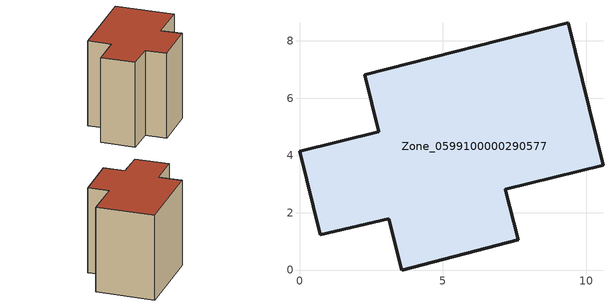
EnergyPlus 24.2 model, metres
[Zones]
Zone_0599100000290577
 floor ground (C_G): 3.11,1.79 0.72,1.23 0,4.15 2.77,4.83 2.28,6.82 9.37,8.62 10.59,3.66 7.18,2.82 7.64,1.05 3.57,0 z0
 wall outside (C_F): 2.77,4.83 0,4.15 0.72,1.23 3.11,1.79 3.57,0 7.64,1.05 7.18,2.82 10.59,3.66 9.37,8.62 2.28,6.82 2.77,4.83 z0:7.6
 roof outside (C_R): 7.18,2.82 10.59,3.66 9.37,8.62 2.28,6.82 2.77,4.83 0,4.15 0.72,1.23 3.11,1.79 3.57,0 7.64,1.05 z7.6
[BUILDING]
Pand.0599100000290577: North Axis=0; Terrain=City; Loads Convergence Tolerance Value=0.04; Temperature Convergence Tolerance Value=0.4; Solar Distribution=FullExterior; Maximum Number of Warmup Days=25; Minimum Number of Warmup Days=1
[Site:Location]
Rotterdam.The.Hague.AP_ZH_NLD Design_Conditions: Latitude=51.96; Longitude=4.45; Time Zone=1; Elevation=-4.5
[SITE:GROUNDTEMPERATURE:BUILDINGSURFACE]
18, 18, 18, 18, 18, 18, 18, 18, 18, 18, 18, 18
[MATERIAL] Thermal Absorptance=0.9; Solar Absorptance=0.7; Visible Absorptance=0.7
Name | Roughness | Thickness | Conductivity | Density | Specific Heat
G.TC.1946 | MediumSmooth | 0.15 | 1 | 540 | 1210
F.TC.1946 | Rough | 0.3 | 0.857143 | 1920 | 840
R.TC.1946 | MediumRough | 0.2 | 0.909091 | 1500 | 1000
[CONSTRUCTION]
C_G: G.TC.1946
C_F: F.TC.1946
C_R: R.TC.1946
[ZONE]
Zone_0599100000290577: Type=1; Multiplier=1; Ceiling Height=Autocalculate; Volume=Autocalculate; Floor Area=autocalculate; Part of Total Floor Area=Yes
[ZONEINFILTRATION:DESIGNFLOWRATE]
Infil_Zone_0599100000290577: Zone or ZoneList or Space or SpaceList=Zone_0599100000290577; Schedule=AlwaysOn; Design Flow Rate Calculation Method=Flow/Area; Flow Rate per Floor Area=0.003; Constant Term Coefficient=1; Temperature Term Coefficient=0; Velocity Term Coefficient=0; Velocity Squared Term Coefficient=0
[HVACTEMPLATE:ZONE:IDEALLOADSAIRSYSTEM]
Zone_0599100000290577: Maximum Heating Supply Air Temperature=50; Minimum Cooling Supply Air Temperature=13; Maximum Heating Supply Air Humidity Ratio=0.0156; Minimum Cooling Supply Air Humidity Ratio=0.0077; Heating Limit=NoLimit; Cooling Limit=NoLimit; Dehumidification Control Type=ConstantSensibleHeatRatio; Cooling Sensible Heat Ratio=0.7; Dehumidification Setpoint=60; Humidification Control Type=None; Humidification Setpoint=30; Outdoor Air Method=None; Outdoor Air Flow Rate per Person=0.00944; Outdoor Air Flow Rate per Zone Floor Area=0; Outdoor Air Flow Rate per Zone=0; Demand Controlled Ventilation Type=None; Outdoor Air Economizer Type=NoEconomizer; Heat Recovery Type=None; Sensible Heat Recovery Effectiveness=0.7; Latent Heat Recovery Effectiveness=0.65
[ZONECONTROL:THERMOSTAT]
ThermostatControl_Zone_0599100000290577: Zone or ZoneList=Zone_0599100000290577; Control Type Schedule=DualSetpointControlType; Control 1=Thermostat_Zone_0599100000290577; Temperature Difference Between Cutout And Setpoint=0
[THERMOSTATSETPOINT:DUALSETPOINT]
Thermostat_Zone_0599100000290577: Heating Setpoint Temperature Schedule=HeatingSetpoint_Zone_0599100000290577; Cooling Setpoint Temperature Schedule=CoolingSetpoint_Zone_0599100000290577
[SCHEDULE:COMPACT]
HeatingSetpoint_Zone_0599100000290577: Through: 12/31, For: AllDays, Until: 24:00, 21
CoolingSetpoint_Zone_0599100000290577: Through: 12/31, For: AllDays, Until: 24:00, 24
DualSetpointControlType: Through: 12/31, For: AllDays, Until: 24:00, 4
AlwaysOn: Through: 12/31, For: AllDays, Until: 24:00, 1
